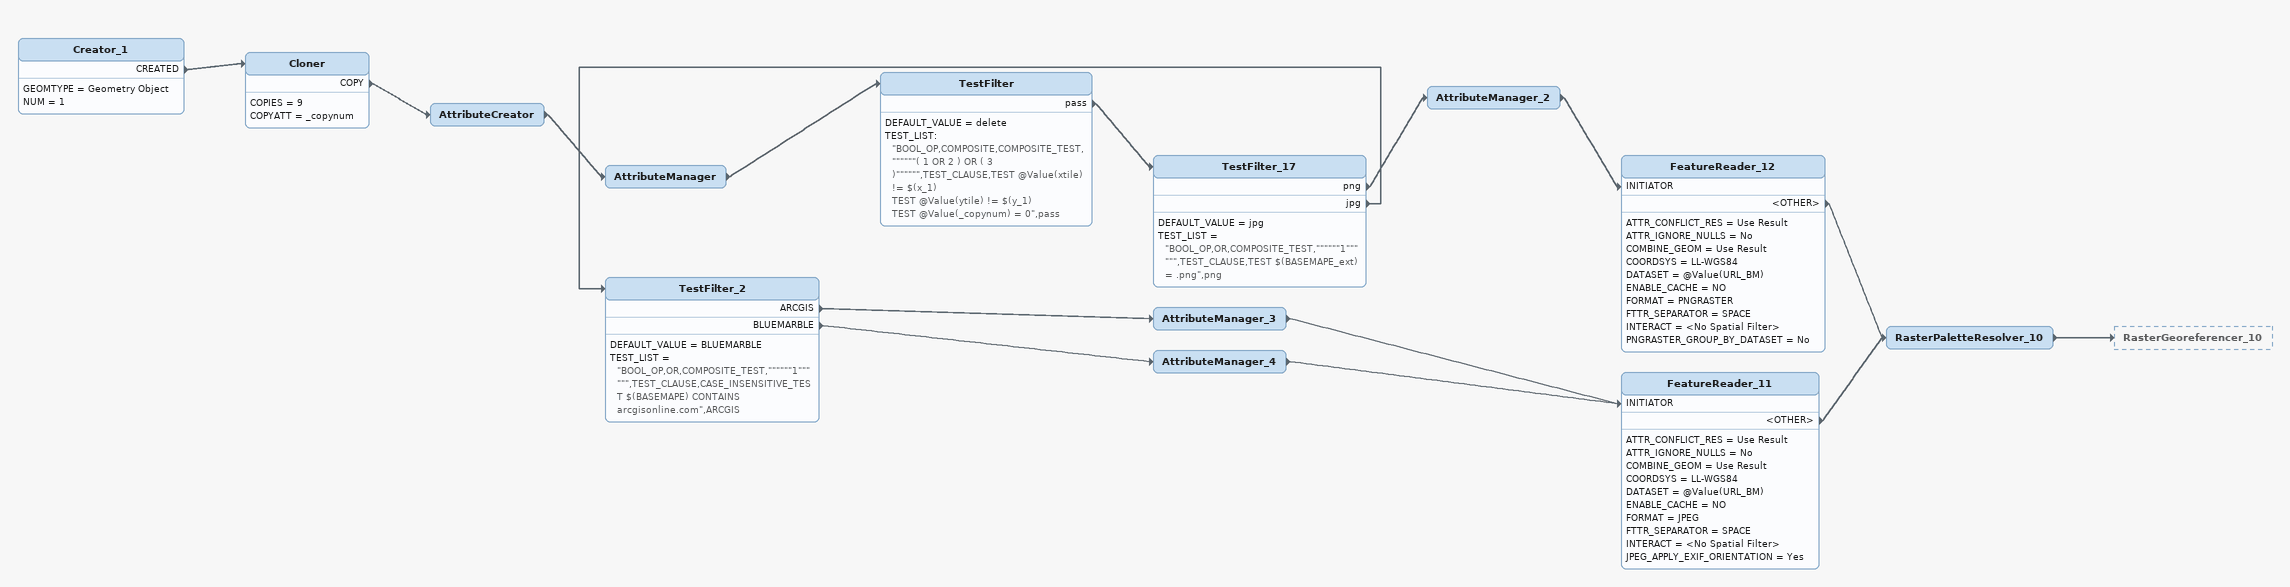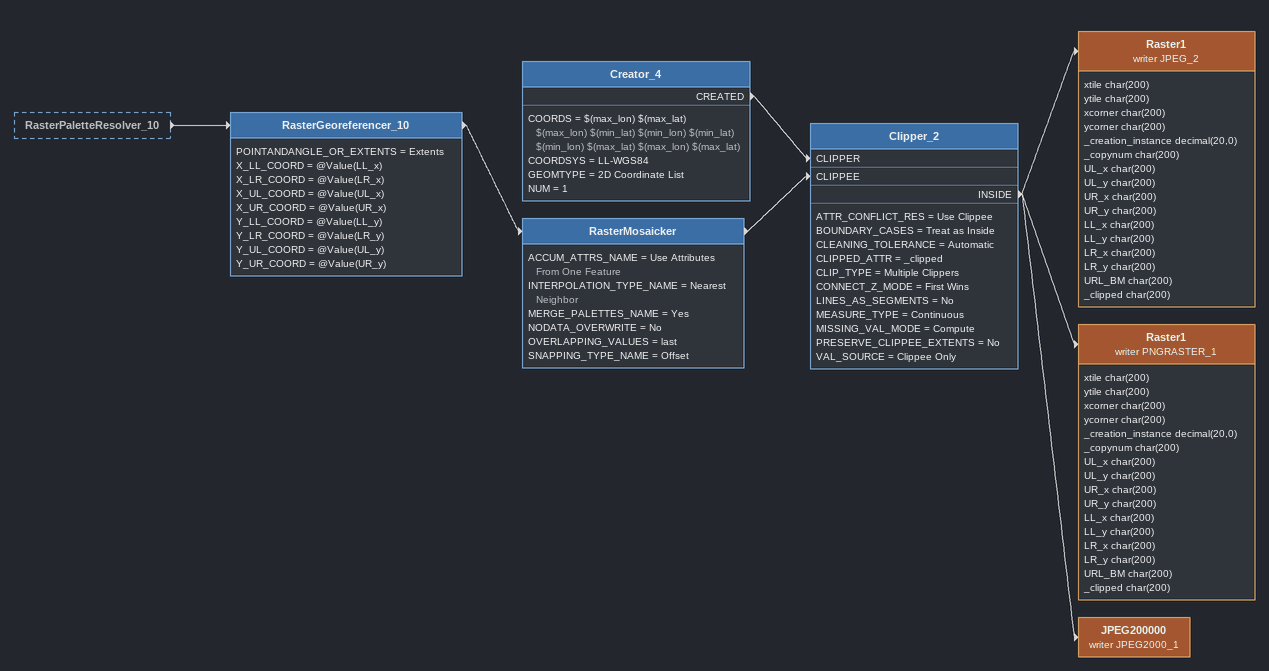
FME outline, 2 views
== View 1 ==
Creator_1
    GEOMTYPE = Geometry Object
    NUM = 1
    CREATED -> Cloner
Cloner
    COPIES = 9
    COPYATT = _copynum
    COPY -> AttributeCreator
AttributeCreator
    -> AttributeManager
AttributeManager
    -> TestFilter
TestFilter
    DEFAULT_VALUE = delete
    TEST_LIST:
      "BOOL_OP,COMPOSITE,COMPOSITE_TEST,""""""( 1 OR 2 ) OR ( 3 )"""""",TEST_CLAUSE,TEST @Value(xtile) != $(x_1)
      TEST @Value(ytile) != $(y_1)
      TEST @Value(_copynum) = 0",pass
    pass -> TestFilter_17
TestFilter_17
    DEFAULT_VALUE = jpg
    TEST_LIST = "BOOL_OP,OR,COMPOSITE_TEST,""""""1"""""",TEST_CLAUSE,TEST $(BASEMAPE_ext) = .png",png
    png -> AttributeManager_2
    jpg -> TestFilter_2
AttributeManager_2
    -> FeatureReader_12 [INITIATOR]
FeatureReader_12
    ATTR_CONFLICT_RES = Use Result
    ATTR_IGNORE_NULLS = No
    COMBINE_GEOM = Use Result
    COORDSYS = LL-WGS84
    DATASET = @Value(URL_BM)
    ENABLE_CACHE = NO
    FORMAT = PNGRASTER
    FTTR_SEPARATOR = SPACE
    INTERACT = <No Spatial Filter>
    PNGRASTER_GROUP_BY_DATASET = No
    <OTHER> -> RasterPaletteResolver_10
TestFilter_2
    DEFAULT_VALUE = BLUEMARBLE
    TEST_LIST = "BOOL_OP,OR,COMPOSITE_TEST,""""""1"""""",TEST_CLAUSE,CASE_INSENSITIVE_TEST $(BASEMAPE) CONTAINS arcgisonline.com",ARCGIS
    ARCGIS -> AttributeManager_3
    BLUEMARBLE -> AttributeManager_4
AttributeManager_3
    -> FeatureReader_11 [INITIATOR]
AttributeManager_4
    -> FeatureReader_11 [INITIATOR]
FeatureReader_11
    ATTR_CONFLICT_RES = Use Result
    ATTR_IGNORE_NULLS = No
    COMBINE_GEOM = Use Result
    COORDSYS = LL-WGS84
    DATASET = @Value(URL_BM)
    ENABLE_CACHE = NO
    FORMAT = JPEG
    FTTR_SEPARATOR = SPACE
    INTERACT = <No Spatial Filter>
    JPEG_APPLY_EXIF_ORIENTATION = Yes
    <OTHER> -> RasterPaletteResolver_10
RasterPaletteResolver_10
    -> RasterGeoreferencer_10

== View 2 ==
RasterPaletteResolver_10 [outside]
    -> RasterGeoreferencer_10
RasterGeoreferencer_10
    POINTANDANGLE_OR_EXTENTS = Extents
    X_LL_COORD = @Value(LL_x)
    X_LR_COORD = @Value(LR_x)
    X_UL_COORD = @Value(UL_x)
    X_UR_COORD = @Value(UR_x)
    Y_LL_COORD = @Value(LL_y)
    Y_LR_COORD = @Value(LR_y)
    Y_UL_COORD = @Value(UL_y)
    Y_UR_COORD = @Value(UR_y)
    -> RasterMosaicker
RasterMosaicker
    ACCUM_ATTRS_NAME = Use Attributes From One Feature
    INTERPOLATION_TYPE_NAME = Nearest Neighbor
    MERGE_PALETTES_NAME = Yes
    NODATA_OVERWRITE = No
    OVERLAPPING_VALUES = last
    SNAPPING_TYPE_NAME = Offset
    -> Clipper_2 [CLIPPEE]
Creator_4
    COORDS = $(max_lon) $(max_lat) $(max_lon) $(min_lat) $(min_lon) $(min_lat) $(min_lon) $(max_lat) $(max_lon) $(max_lat)
    COORDSYS = LL-WGS84
    GEOMTYPE = 2D Coordinate List
    NUM = 1
    CREATED -> Clipper_2 [CLIPPER]
Clipper_2
    ATTR_CONFLICT_RES = Use Clippee
    BOUNDARY_CASES = Treat as Inside
    CLEANING_TOLERANCE = Automatic
    CLIPPED_ATTR = _clipped
    CLIP_TYPE = Multiple Clippers
    CONNECT_Z_MODE = First Wins
    LINES_AS_SEGMENTS = No
    MEASURE_TYPE = Continuous
    MISSING_VAL_MODE = Compute
    PRESERVE_CLIPPEE_EXTENTS = No
    VAL_SOURCE = Clippee Only
    INSIDE -> JPEG200000 (writer JPEG2000_1)
    INSIDE -> Raster1 (writer PNGRASTER_1)
    INSIDE -> Raster1 (writer JPEG_2)
Raster1 (writer JPEG_2)
    attributes: xtile char(200), ytile char(200), xcorner char(200), ycorner char(200), _creation_instance decimal(20,0), _copynum char(200), UL_x char(200), UL_y char(200), UR_x char(200), UR_y char(200), LL_x char(200), LL_y char(200), LR_x char(200), LR_y char(200), URL_BM char(200), _clipped char(200)
Raster1 (writer PNGRASTER_1)
    attributes: xtile char(200), ytile char(200), xcorner char(200), ycorner char(200), _creation_instance decimal(20,0), _copynum char(200), UL_x char(200), UL_y char(200), UR_x char(200), UR_y char(200), LL_x char(200), LL_y char(200), LR_x char(200), LR_y char(200), URL_BM char(200), _clipped char(200)
JPEG200000 (writer JPEG2000_1)
